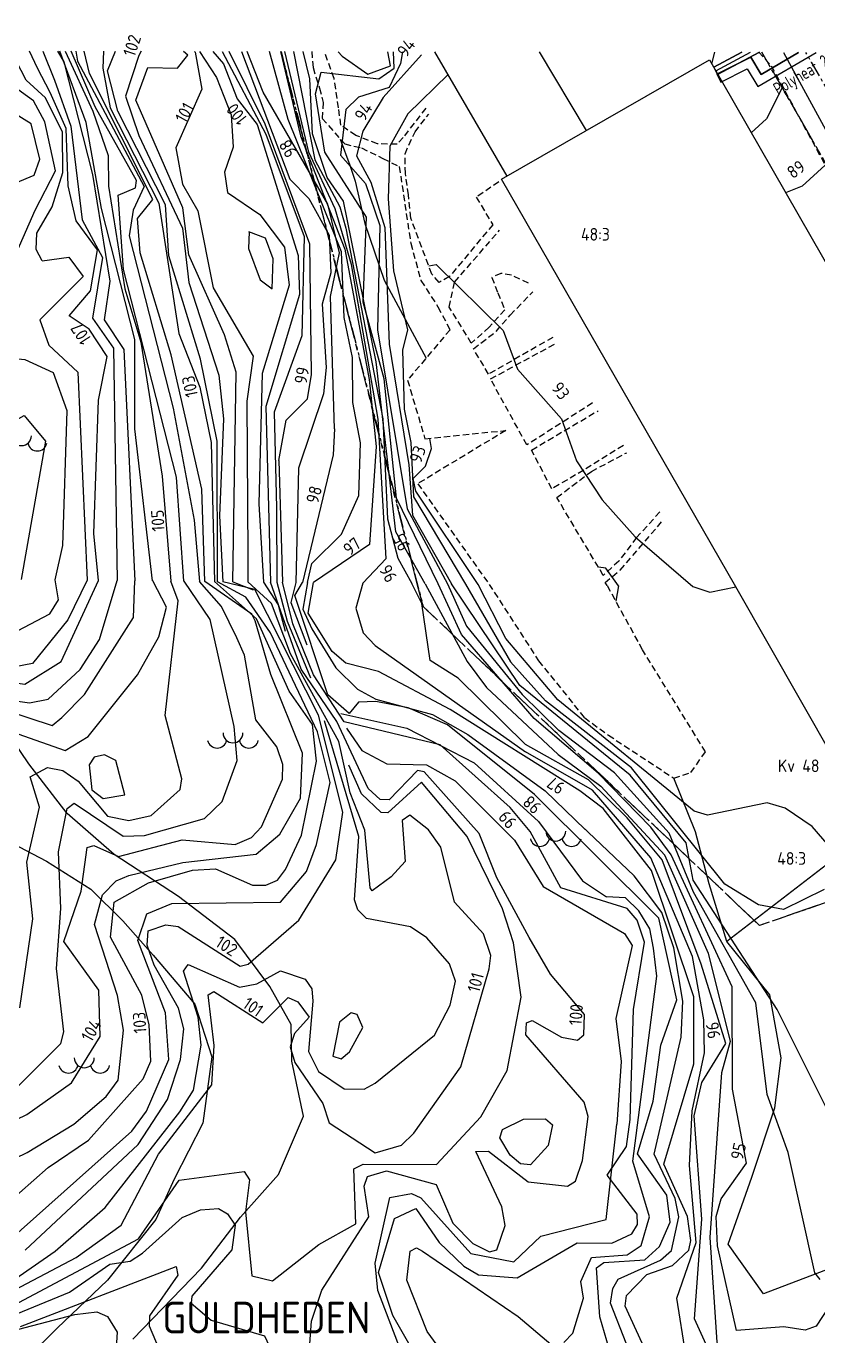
# Model space of a CAD drawing. Header units: metres. Extents: x 148035 to 148980, y 6395313 to 6395676.
# Drawn here: x 148235.8 to 148298.3, y 6395570.3 to 6395673.7 of the extents above; entities that cross this region are included whole.
import ezdxf
from ezdxf.enums import TextEntityAlignment as Align

# ---------------------------------------------------------------- set-up
doc = ezdxf.new("R2010")
doc.units = ezdxf.units.M
for name, pattern in [('CENTERX2', [4, 2.5, -0.5, 0.5, -0.5]), ('DASHED', [0.75, 0.5, -0.25]), ('PHANTOM', [2.5, 1.25, -0.25, 0.25, -0.25, 0.25, -0.25])]:
    doc.linetypes.add(name, pattern=pattern)
for name, color, linetype in [('M-BEF-FV', 4, 'FJARRVARME'), ('M-BEF-FV-TEXT', 1, 'Continuous'), ('M-BEF-MARKLINJE', 4, 'Continuous'), ('M-BEF-NIVÅKURVA-PRIMÄR-0.5M', 250, 'Continuous'), ('M-BEF-NIVÅKURVA-PRIMÄR-1.0M', 250, 'Continuous'), ('M-BEF-STAKET', 4, 'STAKET'), ('M-BEF-VÄGKANT', 13, 'DASHED'), ('M-BEF-VÄGKANTSTÖD', 13, 'Continuous'), ('M-FASTIGHETSBETECKNING', 3, 'Continuous'), ('M-GR-ANVÄNDNINGSGRÄNS', 4, 'CENTERX2'), ('M-GR-FASTIGHETSGRÄNS', 3, 'PHANTOM'), ('M-GR-TRAKTGRÄNS', 7, 'PHANTOM'), ('M-HUS-YTTER', 3, 'Continuous')]:
    doc.layers.add(name, color=color, linetype=linetype)
doc.styles.add('ISO', font='iso.shx', dxfattribs={"height": 2.5})
doc.linetypes.add('FJARRVARME', pattern='A,0.5,-0.2,["FV",Standard,S=0.1,R=0,X=-0.1,Y=-0.05],-0.2', length=0.9)
doc.linetypes.add('STAKET', pattern='A,7,[134,morastr.shx,S=0.8,R=0,X=0,Y=0],0.6,[134,morastr.shx,S=0.8,R=0,X=0,Y=0],1', length=8.6)

# ---------------------------------------------------------------- blocks, each defined once
blk = doc.blocks.new('PRI_M_BERG')
for centre, radius, start, end in [((-1.25, 0.43), 0.765, 192.2902, 347.7098), ((0, 0.87), 0.784, 180, 0), ((1.25, 0.43), 0.765, 192.2902, 347.7098)]:
    blk.add_arc(centre, radius, start, end)

msp = doc.modelspace()

# ---------------------------------------------------------------- linework, layer by layer
at = {"layer": 'M-BEF-FV'}
msp.add_line((148290.21, 6395670.13), (148292.96, 6395671.59), dxfattribs=at)
at = {"layer": 'M-BEF-FV', "ltscale": 0.8}
for points in [[(148293.65, 6395671.59), (148290.36, 6395669.84), (148290.06, 6395670.41), (148292.27, 6395671.59)], [(148292.27, 6395671.59), (148290.06, 6395670.41), (148290.36, 6395669.84)], [(148290.36, 6395669.84), (148293.65, 6395671.59)]]:
    msp.add_lwpolyline(points, dxfattribs=at)
at = {"layer": 'M-BEF-FV'}
for points in [[(148296.74, 6395671.58), (148293.79, 6395669.85), (148292.97, 6395671.22), (148290.3, 6395669.87), (148290.61, 6395669.24), (148292.7, 6395670.3), (148293.54, 6395668.89), (148298.12, 6395671.58)], [(148290.3, 6395669.87), (148292.97, 6395671.22), (148293.79, 6395669.85), (148296.74, 6395671.58)], [(148290.61, 6395669.24), (148292.7, 6395670.3), (148293.54, 6395668.89), (148298.12, 6395671.58)]]:
    msp.add_lwpolyline(points, dxfattribs=at)
at = {"layer": 'M-BEF-MARKLINJE', "lineweight": -3, "flags": 128}
for points in [[(148260.59, 6395664.74), (148261.34, 6395662.69), (148261.76, 6395661.42), (148262.54, 6395658.07), (148264.05, 6395653.6), (148267.37, 6395647.47)], [(148244.24, 6395570.05), (148249.64, 6395575.64), (148252.73, 6395579.67), (148255.73, 6395583.04), (148257.69, 6395587.64), (148256.76, 6395591.98), (148256.73, 6395594.89), (148255.05, 6395597.88), (148252.27, 6395601.58), (148247.83, 6395604.97), (148242.76, 6395608.29), (148239.06, 6395611.53), (148236.03, 6395615.45), (148232.55, 6395620.54)], [(148299.83, 6395575.85), (148293.97, 6395573.63), (148291.19, 6395577.54), (148293.06, 6395582.82), (148294.87, 6395588.3), (148295.36, 6395592.24), (148294.48, 6395597.22), (148291.09, 6395601.44), (148289.7, 6395605.99), (148288.62, 6395610.09), (148286.91, 6395614.31)], [(148234.71, 6395609.19), (148237.43, 6395607.77), (148240.91, 6395605.57), (148243.43, 6395603.05), (148245.84, 6395600.34), (148249.12, 6395596.47), (148250.46, 6395592.34), (148249.76, 6395587.08), (148247.48, 6395582.68), (148246.05, 6395579.49), (148242.22, 6395574.71), (148238.26, 6395570.93), (148235.93, 6395568.59)]]:
    msp.add_lwpolyline(points, dxfattribs=at)
at = {"layer": 'M-BEF-NIVÅKURVA-PRIMÄR-0.5M', "lineweight": -3}
for points in [[(148227.97, 6395645.53), (148229.89, 6395649.69), (148232.47, 6395654.28), (148232.65, 6395656.66), (148233, 6395658.06), (148234.23, 6395657.99), (148234.85, 6395658.93), (148234.57, 6395660.03), (148235, 6395661.29), (148236.44, 6395661.89), (148236.9, 6395663.16), (148236.22, 6395665.95), (148234.89, 6395666.77), (148233.4, 6395667.27), (148232.88, 6395671.56), (148232.86, 6395671.69)], [(148237.08, 6395655.13), (148236.61, 6395656.04), (148236.65, 6395657.33), (148237.88, 6395659.4), (148238.71, 6395662.11), (148238.69, 6395665.29), (148237.35, 6395668.01), (148235.82, 6395669.39), (148234.64, 6395671.68)], [(148237.13, 6395671.68), (148238.06, 6395669.4), (148239.34, 6395665.77), (148240.23, 6395658.38), (148241.85, 6395655.4), (148241.06, 6395650.61), (148242.7, 6395648.25), (148243, 6395629.91)], [(148245.79, 6395629.88), (148244.4, 6395641.88), (148244.4, 6395648.94), (148241.76, 6395659.27), (148240.55, 6395666.06), (148238.47, 6395671.68)], [(148248.26, 6395629.85), (148247.67, 6395638.08), (148243.5, 6395654.46), (148243.08, 6395660.32), (148244.43, 6395660.91), (148244.53, 6395661.48), (148241.27, 6395667.29), (148239.37, 6395671.68)], [(148249.9, 6395629.84), (148249.68, 6395637.13), (148247.25, 6395647.72), (148244.8, 6395655.77), (148244.6, 6395658.47), (148245.82, 6395659.98), (148240.8, 6395669.91), (148240.4, 6395671.67)], [(148250.91, 6395629.82), (148250.87, 6395640.91), (148249.56, 6395647.39), (148247.08, 6395655.54), (148246.8, 6395659.56), (148243.05, 6395666.94), (148242.24, 6395670.14), (148242.86, 6395671.67)], [(148252.11, 6395629.81), (148252.37, 6395646.36), (148251.46, 6395649.29), (148248.64, 6395655.61), (148248.17, 6395659.32), (148244.47, 6395667.82), (148245.42, 6395670.38), (148247.76, 6395670.34), (148248.56, 6395671.37), (148248.24, 6395671.66)], [(148249.5, 6395671.66), (148250.82, 6395669.61), (148252, 6395666.65), (148252.14, 6395664.11), (148251.46, 6395662.14), (148251.7, 6395660.54), (148254.24, 6395658.8), (148256.19, 6395656.21), (148256.57, 6395653.22), (148254.44, 6395646.25), (148254.16, 6395635.97), (148254.54, 6395629.79)], [(148251.28, 6395671.66), (148254.72, 6395665.12), (148257.75, 6395657.06), (148257.55, 6395649.23), (148255.38, 6395643.19), (148255.55, 6395635.65)], [(148252.81, 6395671.65), (148256.61, 6395661.57), (148258.11, 6395660.06), (148259.71, 6395657.16), (148259.84, 6395654.19), (148259.16, 6395651.72), (148259.49, 6395646.73), (148259.26, 6395644.64), (148257.31, 6395638.79)], [(148258.02, 6395629.75), (148258.35, 6395631.26), (148260.7, 6395633.56), (148262.06, 6395636.63), (148262.18, 6395640.77), (148261.58, 6395643.95), (148261.57, 6395647.5), (148260.89, 6395650.67), (148260.68, 6395655.86), (148256.47, 6395666.28), (148255.02, 6395671.65)], [(148262.36, 6395629.71), (148264.2, 6395631.64), (148263.58, 6395642.64), (148261.47, 6395654.85), (148260.2, 6395659.24), (148258.12, 6395663.7), (148256.23, 6395671.65)], [(148267.29, 6395629.66), (148264.98, 6395633.75), (148263.42, 6395647.17), (148260.85, 6395659.84), (148259.55, 6395661.7), (148258.39, 6395665.16), (148258.19, 6395669.49), (148257.67, 6395671.65)], [(148260.43, 6395671.64), (148260.73, 6395671.3), (148262.76, 6395669.87), (148264.55, 6395670.53), (148264.35, 6395671.64)], [(148265.49, 6395671.63), (148265.34, 6395670.72), (148264.45, 6395668.81), (148262.02, 6395668.06), (148261.04, 6395667.08), (148260.61, 6395663.48), (148262.59, 6395661.24), (148263.71, 6395657.93), (148263.53, 6395649.69), (148265.87, 6395635.58), (148269.05, 6395629.64)], [(148269.1, 6395669.83), (148265.93, 6395666.74), (148264.5, 6395664.18), (148264.36, 6395660.03), (148264.78, 6395654.36), (148265.89, 6395649.7), (148265.51, 6395648.08), (148265.62, 6395643.44), (148266.17, 6395640.79), (148266.38, 6395636.51), (148270.47, 6395629.62)], [(148295.48, 6395668.85), (148294.22, 6395666.35), (148293, 6395665.25)], [(148237.08, 6395655.13), (148239.17, 6395655.42), (148240.32, 6395653.89), (148236.9, 6395650.47), (148237.6, 6395648.48), (148239.88, 6395646.35), (148240.63, 6395629.93)], [(148227.97, 6395645.53), (148230.38, 6395639.96), (148235.66, 6395642.94), (148237.35, 6395640.91), (148235.43, 6395629.98)], [(148257.31, 6395638.77), (148257.08, 6395629.76)], [(148255.55, 6395635.65), (148255.59, 6395629.78)], [(148223.93, 6395630.1), (148225.29, 6395626.66), (148226.52, 6395624.75), (148228.78, 6395622.83), (148232.78, 6395620.74), (148236.07, 6395620.27), (148237.55, 6395620.54), (148240.07, 6395622.89), (148241.6, 6395625.25), (148243, 6395629.91)], [(148240.63, 6395629.93), (148239.11, 6395626.8), (148236.32, 6395623.36), (148232.88, 6395622.71), (148230.41, 6395623.99), (148227.37, 6395627.06), (148226.32, 6395630.08)], [(148282.54, 6395629.5), (148281.54, 6395630.88), (148280.95, 6395630.97)], [(148229.64, 6395581.75), (148235.89, 6395584.78), (148239.58, 6395587.02), (148242.14, 6395589.21), (148243.07, 6395590.48), (148243.5, 6395594.42), (148243.01, 6395597.17), (148241.22, 6395602.76), (148241.85, 6395605.11), (148242.92, 6395606.22), (148243.92, 6395606.63), (148248.18, 6395607.67), (148253.95, 6395608.31), (148255.83, 6395609.91), (148257.45, 6395612.75), (148257.62, 6395616.29), (148255.12, 6395622.49), (148253.89, 6395626.72), (148253.63, 6395627.26), (148249.9, 6395629.84)], [(148234.07, 6395588.91), (148238.55, 6395593.37), (148238.78, 6395594.29), (148238.22, 6395599.29), (148238.55, 6395604.03), (148238.38, 6395608.49), (148239.04, 6395611.91), (148239.6, 6395612.34), (148243.48, 6395609.73), (148245.15, 6395609.78), (148249.89, 6395611.14), (148251.29, 6395612.47), (148252.45, 6395615.7), (148252.22, 6395618.38), (148250.34, 6395626.83), (148248.27, 6395629.85)], [(148234.44, 6395577.8), (148244.16, 6395586.45), (148245.31, 6395588.05), (148247.07, 6395592.11), (148246.81, 6395595.81), (148244.63, 6395601.5), (148245.33, 6395603.62), (148247.31, 6395604.43), (148255.87, 6395604.54), (148257.92, 6395606.94), (148258.73, 6395609.07), (148259.8, 6395613.97), (148258.79, 6395617.96), (148255.1, 6395625.79), (148253.15, 6395628.6), (148250.91, 6395629.82)], [(148235.17, 6395617.82), (148238.9, 6395616.49), (148240.72, 6395617.61), (148244.61, 6395622.48), (148246.29, 6395625.46), (148246.89, 6395627.82), (148245.8, 6395629.88)], [(148245.8, 6395629.88), (148245.79, 6395629.88)], [(148252.11, 6395629.81), (148253.71, 6395629.18)], [(148254.54, 6395629.79), (148255.69, 6395627.99), (148256.25, 6395625.91)], [(148255.59, 6395629.78), (148256.4, 6395626.7), (148258.25, 6395622.24)], [(148257.08, 6395629.76), (148256.7, 6395628.19), (148257.95, 6395624.83)], [(148258.02, 6395629.75), (148257.64, 6395627.65), (148258.35, 6395626.11), (148260.23, 6395623.03), (148261.96, 6395621.33), (148263.41, 6395620.55), (148267.86, 6395619.35), (148270.66, 6395617.75), (148276.76, 6395613.31), (148279.9, 6395610.26)], [(148262.36, 6395629.71), (148261.82, 6395627.72), (148262.4, 6395625.78), (148263.34, 6395624.79), (148275.2, 6395616.4)], [(148267.29, 6395629.66), (148270.61, 6395623.52), (148272.12, 6395621.46), (148277.78, 6395616.19), (148281.15, 6395613.68)], [(148269.05, 6395629.64), (148270.55, 6395626.31), (148274.93, 6395620.93), (148277.84, 6395618.09)], [(148270.47, 6395629.62), (148274.03, 6395623.5), (148276.78, 6395620.43)], [(148282.54, 6395629.5), (148282.32, 6395628.29)], [(148298.77, 6395605.53), (148295.56, 6395603.95), (148293.58, 6395604.32), (148290.93, 6395605.95), (148283.56, 6395615.12), (148276.78, 6395620.43)], [(148234.32, 6395574.37), (148238.1, 6395576.99), (148242.06, 6395580.44), (148247.94, 6395587.99), (148249.01, 6395589.69), (148249.62, 6395593.26), (148249.38, 6395595.47), (148248.22, 6395599.08), (148248.6, 6395599.61), (148252.65, 6395597.83), (148254.01, 6395598.09), (148255.87, 6395599.1), (148257.82, 6395598.45), (148258.35, 6395597.69), (148258.42, 6395596.73), (148258.09, 6395592.76), (148258.87, 6395591.18), (148260.9, 6395589.8), (148262.47, 6395589.77), (148263.34, 6395590.24), (148268.02, 6395594.04), (148269.27, 6395596.41), (148269.68, 6395598.3), (148269.22, 6395599.67), (148267.43, 6395601.72), (148266.14, 6395602.59), (148262.66, 6395603.24), (148261.99, 6395603.93), (148261.71, 6395604.71), (148262.06, 6395609.7), (148259.36, 6395618.84)], [(148260.64, 6395619.41), (148265.84, 6395618.27), (148271.16, 6395615.52), (148276.23, 6395610.89), (148279.71, 6395606.21), (148281.58, 6395604.96)], [(148261.09, 6395618.27), (148262.29, 6395616.51), (148264.27, 6395615.45), (148267.39, 6395615.37), (148269.65, 6395614.1), (148274.34, 6395609.42), (148276.6, 6395605.77), (148283.01, 6395602.07), (148283.62, 6395601.1), (148282.34, 6395595.34), (148282.74, 6395591.96)], [(148298.44, 6395574.75), (148298.02, 6395575.29), (148295.92, 6395584.78), (148294.27, 6395589.36), (148293.37, 6395596.58), (148288.46, 6395605.33), (148286.53, 6395609.98), (148282.23, 6395614.74), (148277.84, 6395618.09)], [(148284.73, 6395562.89), (148285.7, 6395563.36), (148286.8, 6395564.81), (148287.86, 6395568.81), (148287.15, 6395573.28), (148288.66, 6395577.67), (148288.14, 6395583.74), (148288.36, 6395588.07), (148289.32, 6395592.65), (148289.28, 6395595.24), (148288.37, 6395600.25), (148285.09, 6395608.02), (148280.5, 6395613.38), (148275.2, 6395616.4)], [(148235.23, 6395572.95), (148244.67, 6395577.96), (148247.89, 6395582.59), (148253, 6395583.28), (148253.43, 6395582.63), (148253.12, 6395580.09), (148253.61, 6395575.04), (148255.25, 6395574.66), (148258.91, 6395577.51), (148261.81, 6395579.14), (148261.66, 6395583.49), (148262.41, 6395583.87), (148268.18, 6395583.84), (148271.67, 6395587.58), (148273.75, 6395591.25), (148274.87, 6395597.04), (148274.25, 6395601.33), (148273.4, 6395604), (148270.61, 6395609.71), (148267, 6395614), (148264.35, 6395611.57), (148263.81, 6395611.6), (148262.26, 6395613.08), (148261.27, 6395615.34)], [(148283.26, 6395550.78), (148283.6, 6395545.99), (148284.65, 6395545.19), (148290.71, 6395550.98), (148291.99, 6395553.51), (148292.1, 6395557.27), (148289.25, 6395562.09), (148289, 6395563.13), (148289.27, 6395564.33), (148291.06, 6395566.89), (148290.31, 6395569.81), (148289.77, 6395578.07), (148290.7, 6395591.1), (148291.37, 6395593.57), (148289.65, 6395600.48), (148286.19, 6395608.25), (148281.15, 6395613.68)], [(148278.37, 6395560.26), (148283.36, 6395564.71), (148284.37, 6395566.57), (148281.91, 6395572.88), (148282.08, 6395574.04), (148282.51, 6395574.78), (148285.84, 6395576.27), (148286.72, 6395577.04), (148287.3, 6395579.69), (148287.01, 6395581.14), (148285.35, 6395584.65), (148287.48, 6395593.88), (148287.61, 6395596.71), (148286.91, 6395600.92), (148285.95, 6395603.72), (148283.78, 6395606.6), (148279.62, 6395610.56)], [(148279.57, 6395574.61), (148280.41, 6395576.49), (148283.21, 6395576.7), (148284.33, 6395577.44), (148284.99, 6395579.69), (148283.68, 6395584.1), (148285.57, 6395598.69), (148285.3, 6395600.91), (148285, 6395602.42), (148284.13, 6395603.85), (148283.1, 6395604.88), (148281.58, 6395604.96)], [(148282.74, 6395591.96), (148282.4, 6395587.02)], [(148267.53, 6395563.51), (148263.56, 6395573.9), (148263.34, 6395576.05), (148264.49, 6395581.23), (148266.22, 6395581.55), (148266.94, 6395581.2), (148270.88, 6395576.82), (148274.28, 6395576.15), (148276.4, 6395578.17), (148281.57, 6395579.49), (148282.4, 6395587.02)], [(148270.24, 6395566.83), (148267.44, 6395570.66), (148265.84, 6395574.71), (148266.1, 6395576.99), (148266.61, 6395577.25), (148267.08, 6395576.98), (148274.62, 6395571.85), (148277.21, 6395569.65)], [(148235.38, 6395571.05), (148247.66, 6395575.78), (148247.77, 6395575.11), (148245.55, 6395571.9), (148245.53, 6395571.09), (148246.59, 6395568.56)], [(148278.23, 6395569.79), (148278.94, 6395570.53), (148279.78, 6395573.28), (148279.57, 6395574.61)]]:
    msp.add_lwpolyline(points, dxfattribs=at)
for points in [[(148243.61, 6395613.01), (148242.88, 6395615.7), (148241.99, 6395616.16), (148241.18, 6395615.98), (148240.79, 6395615.38), (148241.01, 6395613.39), (148241.89, 6395612.7)], [(148275.04, 6395587.41), (148276.77, 6395587.44), (148277.32, 6395586.97), (148276.98, 6395585.34), (148275.59, 6395583.81), (148274.82, 6395583.88), (148274, 6395584.57), (148273.18, 6395585.93), (148273.39, 6395586.59)]]:
    msp.add_lwpolyline(points, close=True, dxfattribs=at)
at = {"layer": 'M-BEF-NIVÅKURVA-PRIMÄR-1.0M', "lineweight": -3}
for points in [[(148233.6, 6395647.5), (148233.05, 6395649.35), (148233.53, 6395651.99), (148234.64, 6395654.83), (148236.53, 6395659.14), (148238.14, 6395662.23), (148237.29, 6395666.1), (148236.4, 6395667.77), (148234.7, 6395669), (148233.53, 6395671.69)], [(148236.7, 6395670.34), (148236.09, 6395671.68)], [(148238.3, 6395671.68), (148238.8, 6395670.83), (148241.04, 6395661.96), (148242.43, 6395653.53), (148241.98, 6395650.47), (148243.53, 6395648.13), (148244.4, 6395629.89)], [(148238.89, 6395671.68), (148241.08, 6395666.95), (148242.28, 6395663.44), (148242.31, 6395661.02), (148243.59, 6395652.94), (148244.86, 6395648.71), (148246.55, 6395638.14), (148247.22, 6395629.86)], [(148239.73, 6395671.68), (148239.86, 6395670.9), (148245.13, 6395660.99), (148244.25, 6395659.14), (148243.93, 6395657.12), (148247.42, 6395643.51), (148249.07, 6395634.67), (148249.5, 6395629.84)], [(148241.93, 6395671.67), (148241.86, 6395670.35), (148242.44, 6395667.22), (148246.28, 6395659.7), (148247.86, 6395649.4), (148249.51, 6395645.16), (148250.4, 6395640.8), (148250.67, 6395629.83)], [(148244.89, 6395671.67), (148244.7, 6395671.34), (148243.65, 6395668.14), (148244.7, 6395665.02), (148248.14, 6395657.72), (148248.65, 6395653.43), (148251.02, 6395646.12), (148251.39, 6395642.68), (148251.08, 6395635.01), (148251.34, 6395629.82)], [(148249.09, 6395671.66), (148249.15, 6395671.6), (148249.68, 6395668.69), (148247.62, 6395664.06), (148248.15, 6395661.19), (148249.35, 6395659.07), (148250.58, 6395653.01), (148253.73, 6395647.62), (148253.22, 6395644.07), (148253.3, 6395631.88)], [(148250.53, 6395671.66), (148251.37, 6395670.68), (148252.46, 6395667.91), (148254.03, 6395665.89), (148257.27, 6395655.57), (148257.37, 6395652.48), (148254.73, 6395643.63), (148255.1, 6395629.78)], [(148255.76, 6395639.38), (148256.32, 6395642.57), (148258, 6395644.26), (148258.33, 6395646.17), (148258.2, 6395656.44), (148254.67, 6395665.92), (148251.84, 6395671.66)], [(148260.14, 6395641.88), (148259.82, 6395652.31), (148260.54, 6395655.76), (148259.61, 6395659.61), (148254.52, 6395668.45), (148253.24, 6395671.65)], [(148255.89, 6395671.65), (148257.45, 6395665.01), (148260.95, 6395656.07), (148262.87, 6395645.78), (148263.42, 6395640.49), (148262.91, 6395632.75), (148258.47, 6395629.75)], [(148256.91, 6395671.65), (148258.59, 6395663.12), (148260.57, 6395659.4), (148261.03, 6395657.72), (148263.95, 6395642.67), (148264.31, 6395634.77), (148265.13, 6395631.68), (148266.25, 6395629.67)], [(148268.31, 6395629.65), (148265.02, 6395636.42), (148264.06, 6395645.82), (148262.4, 6395651.87), (148262.67, 6395658.58), (148259.38, 6395663.7), (148258.64, 6395668.31), (148259.09, 6395670.03), (148263.63, 6395669.49), (148264.84, 6395670.35), (148264.8, 6395671.63)], [(148267, 6395671.39), (148263.98, 6395668.02), (148262.36, 6395665.37), (148261.86, 6395663.42), (148263, 6395661.35), (148264.1, 6395657.78), (148264.44, 6395648.57), (148266.01, 6395639.05), (148266.3, 6395635.08), (148269.37, 6395629.64)], [(148290.1, 6395671.59), (148289.88, 6395670.69)], [(148239.76, 6395658.3), (148239.13, 6395661.06), (148238.98, 6395665.58), (148237.71, 6395668.43), (148236.7, 6395670.34)], [(148298.83, 6395662.68), (148297.03, 6395661.04), (148295.72, 6395660.51)], [(148241.51, 6395629.92), (148241.15, 6395633.61), (148241.53, 6395644.15), (148242.2, 6395647.58), (148240.79, 6395649.75), (148239.21, 6395650.81), (148240.89, 6395652.76), (148241.44, 6395656), (148239.76, 6395658.3)], [(148253.4, 6395657.42), (148253.36, 6395656.12), (148254.27, 6395653.64), (148255.22, 6395652.92), (148255.29, 6395655.29), (148254.7, 6395656.92), (148253.39, 6395657.42)], [(148267.57, 6395654.73), (148268.15, 6395654.84), (148273.45, 6395649.65), (148274.56, 6395646.6), (148278.05, 6395642.68), (148279.22, 6395639.35), (148281.24, 6395636.27), (148283.86, 6395633.37), (148288.39, 6395629.44)], [(148238.1, 6395629.96), (148238.71, 6395632.68), (148239.04, 6395643.29), (148237.98, 6395646.29), (148235.75, 6395647.33), (148233.6, 6395647.5)], [(148260.13, 6395641.88), (148260.02, 6395639.82), (148257.62, 6395629.76)], [(148271.47, 6395629.61), (148266.56, 6395636.95), (148266.35, 6395637.97), (148267.31, 6395638.93), (148267.8, 6395640.32), (148267.66, 6395641.13)], [(148255.75, 6395639.37), (148256.04, 6395629.77)], [(148253.3, 6395631.87), (148253.31, 6395629.8)], [(148224.59, 6395630.09), (148226.19, 6395627.06), (148230.27, 6395622.86), (148231.71, 6395622.3), (148235.71, 6395621.73), (148238.57, 6395623.52), (148241.51, 6395629.92)], [(148227.49, 6395630.06), (148228.55, 6395627.81), (148232.05, 6395624.35), (148237.69, 6395627.27), (148238.36, 6395628.39), (148238.1, 6395629.96)], [(148227.27, 6395583.61), (148235.87, 6395587.78), (148239.4, 6395590.28), (148241.65, 6395593.92), (148241.55, 6395597.59), (148238.78, 6395601.44), (148240.16, 6395605.4), (148240.63, 6395608.85), (148241.15, 6395609), (148243.09, 6395608.14), (148248.13, 6395609.44), (148252.29, 6395609.09), (148253.6, 6395609.64), (148254.37, 6395610.47), (148256.03, 6395614.25), (148256.05, 6395615.4), (148255.58, 6395616.78), (148253.92, 6395618.92), (148253.03, 6395624.02), (148252.44, 6395625.4), (148251.22, 6395627.86), (148249.48, 6395629.84)], [(148229.61, 6395576.59), (148237.56, 6395583.6), (148240.74, 6395585.76), (148245.04, 6395590.58), (148245.64, 6395591.99), (148245.53, 6395594.85), (148244.93, 6395597.19), (148242.46, 6395601.76), (148242.76, 6395604.54), (148245.47, 6395606.05), (148248.95, 6395607.06), (148250.74, 6395607.16), (148253.68, 6395605.87), (148254.72, 6395605.86), (148255.64, 6395606.27), (148256.28, 6395607.11), (148257.53, 6395609.83), (148258.72, 6395615.67), (148258.39, 6395618.54), (148256.57, 6395621.18), (148253.99, 6395626.9), (148250.67, 6395629.83)], [(148231.96, 6395572.4), (148239.76, 6395576.48), (148243.31, 6395579.04), (148246.25, 6395584.65), (148250.46, 6395590.13), (148250.64, 6395593.21), (148250.16, 6395597.22), (148250.63, 6395597.49), (148254.48, 6395595.01), (148256.49, 6395597.02), (148257.25, 6395596.66), (148258.15, 6395595.46), (148256.99, 6395594.18), (148256.63, 6395593.11), (148257.02, 6395591.89), (148259.21, 6395588.65), (148259.71, 6395587.11), (148263.35, 6395584.76), (148265.42, 6395585.36), (148266.4, 6395586.31), (148270.09, 6395591.55), (148272.33, 6395599.26), (148272.46, 6395600.33), (148271.89, 6395602.03), (148269.59, 6395604.52), (148268.53, 6395608.88), (148267.56, 6395610.25), (148266.08, 6395611.39), (148265.48, 6395610.98), (148265.7, 6395607.73), (148264.6, 6395606.53), (148263.12, 6395605.42), (148262.94, 6395605.65), (148262.54, 6395610.2), (148261.37, 6395613.16), (148260.47, 6395617.2), (148256.68, 6395624.13), (148255.17, 6395628.1), (148253.31, 6395629.8)], [(148234.11, 6395619.72), (148237.86, 6395618.48), (148238.63, 6395619.11), (148240.41, 6395620.91), (148244.28, 6395627), (148244.4, 6395629.89)], [(148235.32, 6395596.2), (148236.35, 6395603.21), (148235.87, 6395607.69), (148236.88, 6395612.04), (148236.14, 6395614.42), (148237.49, 6395615.15), (148238.7, 6395614.93), (148239.93, 6395614.09), (148242.24, 6395611.31), (148243.91, 6395610.97), (148245.68, 6395611.36), (148247.96, 6395613.42), (148248.09, 6395614.27), (148246.78, 6395619.26), (148247.81, 6395628.32), (148247.22, 6395629.86)], [(148235.75, 6395577.07), (148244.66, 6395585.42), (148246.96, 6395588.95), (148248, 6395592.11), (148248.25, 6395594.54), (148247.84, 6395596.16), (148245.92, 6395599.55), (148245.35, 6395601.13), (148245.45, 6395602.28), (148246.84, 6395602.75), (148247.81, 6395602.6), (148252.7, 6395599.49), (148253.32, 6395599.63), (148257.32, 6395603.12), (148260.23, 6395607.87), (148260.79, 6395611.62), (148258.88, 6395619.29), (148253.85, 6395629.2), (148251.34, 6395629.82)], [(148257.97, 6395566.81), (148258.33, 6395571.48), (148259.14, 6395573.91), (148262.85, 6395579.7), (148262.47, 6395582.13), (148262.74, 6395582.88), (148264.24, 6395583.33), (148268.15, 6395582.26), (148269.48, 6395579.2), (148271.05, 6395577.6), (148272.36, 6395576.94), (148272.95, 6395577.1), (148273.61, 6395579.02), (148273.34, 6395580.49), (148271.29, 6395584.87), (148272.29, 6395584.89), (148275.42, 6395582.46), (148278.52, 6395582.12), (148279.14, 6395582.51), (148279.7, 6395584.15), (148280.14, 6395587.62), (148279.83, 6395588.75), (148275.23, 6395594.05), (148275.29, 6395595.01), (148275.73, 6395595.2), (148278.03, 6395593.87), (148279.3, 6395593.63), (148279.8, 6395594.06), (148279.86, 6395595.66), (148277.18, 6395598.84), (148275.49, 6395601.75), (148272.93, 6395606.46), (148271.56, 6395609.94), (148267.2, 6395614.82), (148266.69, 6395614.91), (148264.44, 6395612.61), (148263.75, 6395612.63), (148262.78, 6395613.49), (148260.33, 6395618.78), (148257.52, 6395622.91), (148255.1, 6395629.78)], [(148268.7, 6395564.96), (148264.73, 6395571.92), (148263.6, 6395575.31), (148264.87, 6395579.58), (148266.54, 6395580.35), (148268.4, 6395577.67), (148270.35, 6395575.81), (148271.49, 6395575.13), (148274.55, 6395574.9), (148279.28, 6395577.65), (148282.02, 6395577.63), (148283.58, 6395578.37), (148284.03, 6395579.11), (148284, 6395579.91), (148281.64, 6395582.98), (148283.16, 6395585.26), (148283.46, 6395587.39), (148283.73, 6395596.06), (148284.59, 6395601.37), (148284.01, 6395603.11), (148283.22, 6395604.02), (148278, 6395605.66), (148275.58, 6395610.1), (148274, 6395612.01), (148268.48, 6395616.95), (148260.89, 6395618.76), (148258.47, 6395622.48), (148256.85, 6395626.5), (148256.04, 6395629.77)], [(148281.98, 6395568.66), (148281.07, 6395571.81), (148280.79, 6395575.67), (148281.37, 6395576.1), (148284.61, 6395576.32), (148285.76, 6395577.37), (148286.61, 6395579.29), (148286.36, 6395581.42), (148284.03, 6395584.66), (148285.28, 6395588.83), (148285.87, 6395593.26), (148287.14, 6395596.82), (148285.71, 6395603.27), (148275.91, 6395613.03), (148269.06, 6395618.53), (148265.96, 6395619.86), (148263.41, 6395620.37), (148262.03, 6395620.3), (148261.3, 6395619.41), (148259.6, 6395620.88), (148257.02, 6395628.72), (148257.62, 6395629.76)], [(148285.29, 6395567.78), (148283.06, 6395572.66), (148283.18, 6395573.49), (148284.78, 6395575.16), (148286.81, 6395575.87), (148288.08, 6395577.06), (148288.25, 6395577.84), (148287.98, 6395579.73), (148286.11, 6395583.87), (148288.48, 6395591.77), (148288.47, 6395597.06), (148285.13, 6395607.04), (148281.34, 6395611.91), (148279.49, 6395613.32), (148269.27, 6395619.73), (148263.62, 6395622.74), (148261.02, 6395623.39), (148259.96, 6395624.31), (148258.07, 6395627.33), (148258.47, 6395629.75)], [(148290.24, 6395567.9), (148288.54, 6395571.65), (148289.1, 6395579.52), (148288.51, 6395587.68), (148289.12, 6395590.31), (148291.01, 6395593.39), (148289.07, 6395599.64), (148285.98, 6395607.86), (148283.21, 6395611.18), (148280.18, 6395614.19), (148275.19, 6395616.98), (148269.9, 6395622.21), (148267.69, 6395623.59), (148267.02, 6395628.09), (148266.25, 6395629.67)], [(148300.07, 6395574.05), (148298.14, 6395571.07), (148297.26, 6395570.77), (148295.59, 6395571.03), (148291.85, 6395570.73), (148290.36, 6395577.42), (148290.23, 6395579.72), (148290.64, 6395581.11), (148292.64, 6395583.94), (148291.52, 6395589.77), (148291.5, 6395597.84), (148286.68, 6395608.26), (148285.08, 6395610.45), (148280.94, 6395614.7), (148275.88, 6395619.02), (148270.15, 6395625.66), (148268.31, 6395629.65)], [(148298.9, 6395588.37), (148295.06, 6395596.05), (148288.43, 6395606.27), (148287.87, 6395609.22), (148283.46, 6395614.54), (148274.75, 6395621.62), (148269.37, 6395629.64)], [(148300.49, 6395607.4), (148297.81, 6395610.5), (148295.69, 6395611.95), (148294.26, 6395612.37), (148289.56, 6395611.4), (148288.51, 6395611.7), (148277.76, 6395620.5), (148273.66, 6395625.33), (148271.47, 6395629.61)], [(148288.39, 6395629.44), (148289.73, 6395628.99), (148291.78, 6395629.41)], [(148232.24, 6395570.88), (148239.23, 6395573.75), (148242.43, 6395575.98), (148244.02, 6395576.2), (148244.99, 6395576.84), (148248.12, 6395579.64), (148249.56, 6395580.25), (148250.98, 6395580.35), (148251.71, 6395579.93), (148252.31, 6395579.04), (148252.05, 6395577.09), (148248.88, 6395573.44), (148248.84, 6395572.89), (148250.41, 6395571.56), (148254.61, 6395570.32), (148254.98, 6395569.51)], [(148228.47, 6395569.08), (148239.65, 6395572), (148241.38, 6395572.21), (148242.24, 6395571.83), (148243, 6395570.6), (148242.92, 6395569.36)]]:
    msp.add_lwpolyline(points, dxfattribs=at)
msp.add_lwpolyline([(148261.32, 6395592.71), (148262.37, 6395594.63), (148261.93, 6395595.67), (148261.46, 6395595.81), (148260.53, 6395595.06), (148260.01, 6395592.38), (148260.66, 6395592.16)], close=True, dxfattribs=at)
at = {"layer": 'M-BEF-STAKET', "lineweight": -3, "flags": 128}
msp.add_lwpolyline([(148299.29, 6395607.74), (148291.09, 6395601.44)], dxfattribs=at)
at = {"layer": 'M-BEF-VÄGKANT', "lineweight": -3}
for points in [[(148258.34, 6395671.65), (148258.45, 6395670.38), (148258.95, 6395668.77), (148259.24, 6395667.63), (148259.17, 6395666.37)], [(148267.33, 6395667.18), (148265.56, 6395664.88), (148265.08, 6395664.35), (148263.52, 6395664.36), (148261.82, 6395665.04), (148260.64, 6395665.84), (148260.46, 6395667.21), (148260.11, 6395669.53), (148259.34, 6395671.64)], [(148293.6, 6395671.59), (148294.58, 6395670.53), (148311.88, 6395638.67), (148316.8, 6395629.15)], [(148259.17, 6395666.37), (148260.94, 6395664.36), (148262.27, 6395664.05), (148263.96, 6395663.22), (148265.25, 6395662.57), (148266.15, 6395656.52), (148266.96, 6395653.58), (148268.3, 6395651.5), (148269.25, 6395649.7), (148265.9, 6395645.72), (148267.27, 6395641.09), (148273.64, 6395641.75), (148266.7, 6395637.55), (148272.33, 6395629.61)], [(148273.1, 6395661.36), (148271.31, 6395660.16), (148272.62, 6395657.99), (148269.21, 6395653.89), (148268.4, 6395653.44), (148267.81, 6395654.09), (148266.15, 6395658.51), (148265.97, 6395660.34), (148265.73, 6395662.02), (148265.7, 6395663.59), (148266.49, 6395665.32), (148267.57, 6395666.72)], [(148275.44, 6395653.38), (148274.1, 6395654), (148273.27, 6395654.14), (148272.55, 6395653.83), (148273.02, 6395652.62), (148273.57, 6395651.28), (148272.33, 6395649.91), (148270.93, 6395648.64), (148269.18, 6395651.48), (148269.61, 6395653.46), (148273.16, 6395657.56)], [(148277.36, 6395649.09), (148272.29, 6395646.2), (148271.1, 6395648.19), (148272.88, 6395649.57), (148273.99, 6395650.85), (148275.78, 6395652.7)], [(148280.49, 6395643.92), (148275.31, 6395640.61), (148272.44, 6395645.82), (148277.62, 6395648.63)], [(148282.92, 6395640.57), (148279.8, 6395638.62), (148277.27, 6395637.15), (148275.68, 6395640.21), (148280.93, 6395643.31)], [(148285.8, 6395635.32), (148283.96, 6395633.3), (148282.57, 6395631.45), (148281.34, 6395630.32), (148277.67, 6395636.46), (148280.4, 6395638.52), (148283.19, 6395640)], [(148281.65, 6395629.51), (148281.48, 6395629.75), (148282.68, 6395630.74), (148286.1, 6395634.72)], [(148272.33, 6395629.61), (148276.23, 6395623.58), (148279.85, 6395619.09), (148281.74, 6395617.71), (148286.91, 6395614.31), (148288.25, 6395614.76), (148289.39, 6395616.39), (148284.44, 6395624.45), (148281.65, 6395629.51)]]:
    msp.add_lwpolyline(points, dxfattribs=at)
at = {"layer": 'M-BEF-VÄGKANTSTÖD', "lineweight": -3}
msp.add_lwpolyline([(148295.54, 6395671.58), (148312.1, 6395641.26), (148318.59, 6395629.13)], dxfattribs=at)
at = {"layer": 'M-GR-ANVÄNDNINGSGRÄNS', "lineweight": -3, "flags": 128}
for points in [[(148266.66, 6395629.66), (148255.92, 6395671.65)], [(148267.13, 6395627.86), (148266.66, 6395629.66)], [(148293.67, 6395602.69), (148267.13, 6395627.86)], [(148324.66, 6395613.43), (148293.67, 6395602.69)]]:
    msp.add_lwpolyline(points, dxfattribs=at)
msp.add_lwpolyline([(148316.93, 6395629.15, 0.015159), (148293.84, 6395671.59)], format="xyb", dxfattribs=at)
at = {"layer": 'M-GR-FASTIGHETSGRÄNS', "lineweight": -3}
for points in [[(148255.92, 6395671.65), (148267.13, 6395627.86)], [(148293.67, 6395602.69), (148267.13, 6395627.86)], [(148324.66, 6395613.43), (148293.67, 6395602.69)]]:
    msp.add_lwpolyline(points, dxfattribs=at)
for points in [[(148324.66, 6395613.43, 0.020654), (148293.84, 6395671.59)], [(148327.51, 6395614.44, 0.020199), (148297.32, 6395671.58)]]:
    msp.add_lwpolyline(points, format="xyb", dxfattribs=at)
at = {"layer": 'M-HUS-YTTER', "lineweight": -3}
for points in [[(148273.75, 6395661.83), (148268.05, 6395671.63)], [(148276.29, 6395671.62), (148280, 6395665.42)]]:
    msp.add_lwpolyline(points, dxfattribs=at)
msp.add_lwpolyline([(148291.78, 6395629.41), (148273.32, 6395661.59), (148289.71, 6395670.99), (148313.7, 6395629.18), (148315.92, 6395625.08), (148299.55, 6395615.81)], close=True, dxfattribs=at)

# ---------------------------------------------------------------- block references
at = {"layer": 'M-BEF-MARKLINJE', "lineweight": -3}
for p in [(148235.45, 6395640.47), (148252.13, 6395617.02), (148277.59, 6395609.27), (148240.4, 6395591.38)]:
    msp.add_blockref('PRI_M_BERG', p, dxfattribs=at)

# ---------------------------------------------------------------- texts
at = {"layer": 'M-BEF-FV-TEXT', "linetype": 'Continuous', "style": 'ISO', "width": 0.8}
msp.add_text('Polyheat 2x225/114.3', height=1, rotation=30.6689, dxfattribs=at).set_placement((148295.29, 6395667.91), align=Align.BOTTOM_LEFT)
at = {"layer": 'M-BEF-NIVÅKURVA-PRIMÄR-1.0M', "lineweight": -3, "style": 'ISO'}
for s, rotation, p in [('102       ', 71.7153, (148244.38, 6395671.17)), ('94        ', 53.6493, (148265.8, 6395671.12)), ('101       ', 60.6971, (148248.38, 6395665.92)), ('100       ', 127.8801, (148253.35, 6395666.35)), ('94        ', 58.544, (148262.5, 6395666.08)), ('98        ', 120.8004, (148257.24, 6395663.68)), ('89        ', 35.0644, (148296.28, 6395661.56)), ('107       ', 122.9813, (148241.02, 6395648.94)), ('99        ', 80.1779, (148257.94, 6395645.36)), ('103       ', 101.5212, (148249.39, 6395644.49)), ('93        ', 307.4364, (148277.19, 6395645.09)), ('93        ', 70.3255, (148266.95, 6395639.1)), ('98        ', 75.2533, (148258.84, 6395635.92)), ('105       ', 92.6005, (148246.74, 6395633.8)), ('97        ', 38.5794, (148261.33, 6395631.81)), ('95        ', 118.2026, (148266.17, 6395632.6)), ('96        ', 118.9495, (148265.13, 6395630.13)), ('97        ', 147.6957, (148278.41, 6395613.82)), ('98        ', 136.8054, (148276.56, 6395612.13)), ('99        ', 131.1353, (148274.6, 6395610.88)), ('102       ', 327.1875, (148250.65, 6395601.11)), ('101       ', 75.4189, (148271.56, 6395597.34)), ('101       ', 325.4896, (148252.81, 6395596.28)), ('100       ', 85.3335, (148279.62, 6395594.78)), ('104       ', 60.4387, (148240.97, 6395593.42)), ('103       ', 93.2095, (148245.31, 6395594.2)), ('96        ', 98.9986, (148290.6, 6395593.85)), ('95        ', 77.2032, (148292.34, 6395584.13))]:
    msp.add_text(s, height=1, rotation=rotation, dxfattribs=at).set_placement(p)
at = {"layer": 'M-FASTIGHETSBETECKNING', "lineweight": -3, "style": 'ISO'}
for p in [(148280.72, 6395656.73), (148296.2, 6395607.48)]:
    msp.add_text('48:3', height=1, dxfattribs=at).set_placement(p, align=Align.CENTER)
at = {"layer": 'M-FASTIGHETSBETECKNING', "color": 55, "lineweight": -3, "style": 'ISO'}
msp.add_text('Kv 48 Kärrviolen', height=1, dxfattribs=at).set_placement((148299.86, 6395614.79), align=Align.CENTER)
at = {"layer": 'M-GR-TRAKTGRÄNS', "lineweight": -3, "ltscale": 0.8, "style": 'ISO'}
msp.add_text('GULDHEDEN', height=2.5, dxfattribs=at).set_placement((148246.55, 6395570.5))

doc.saveas('drawing.dxf')
